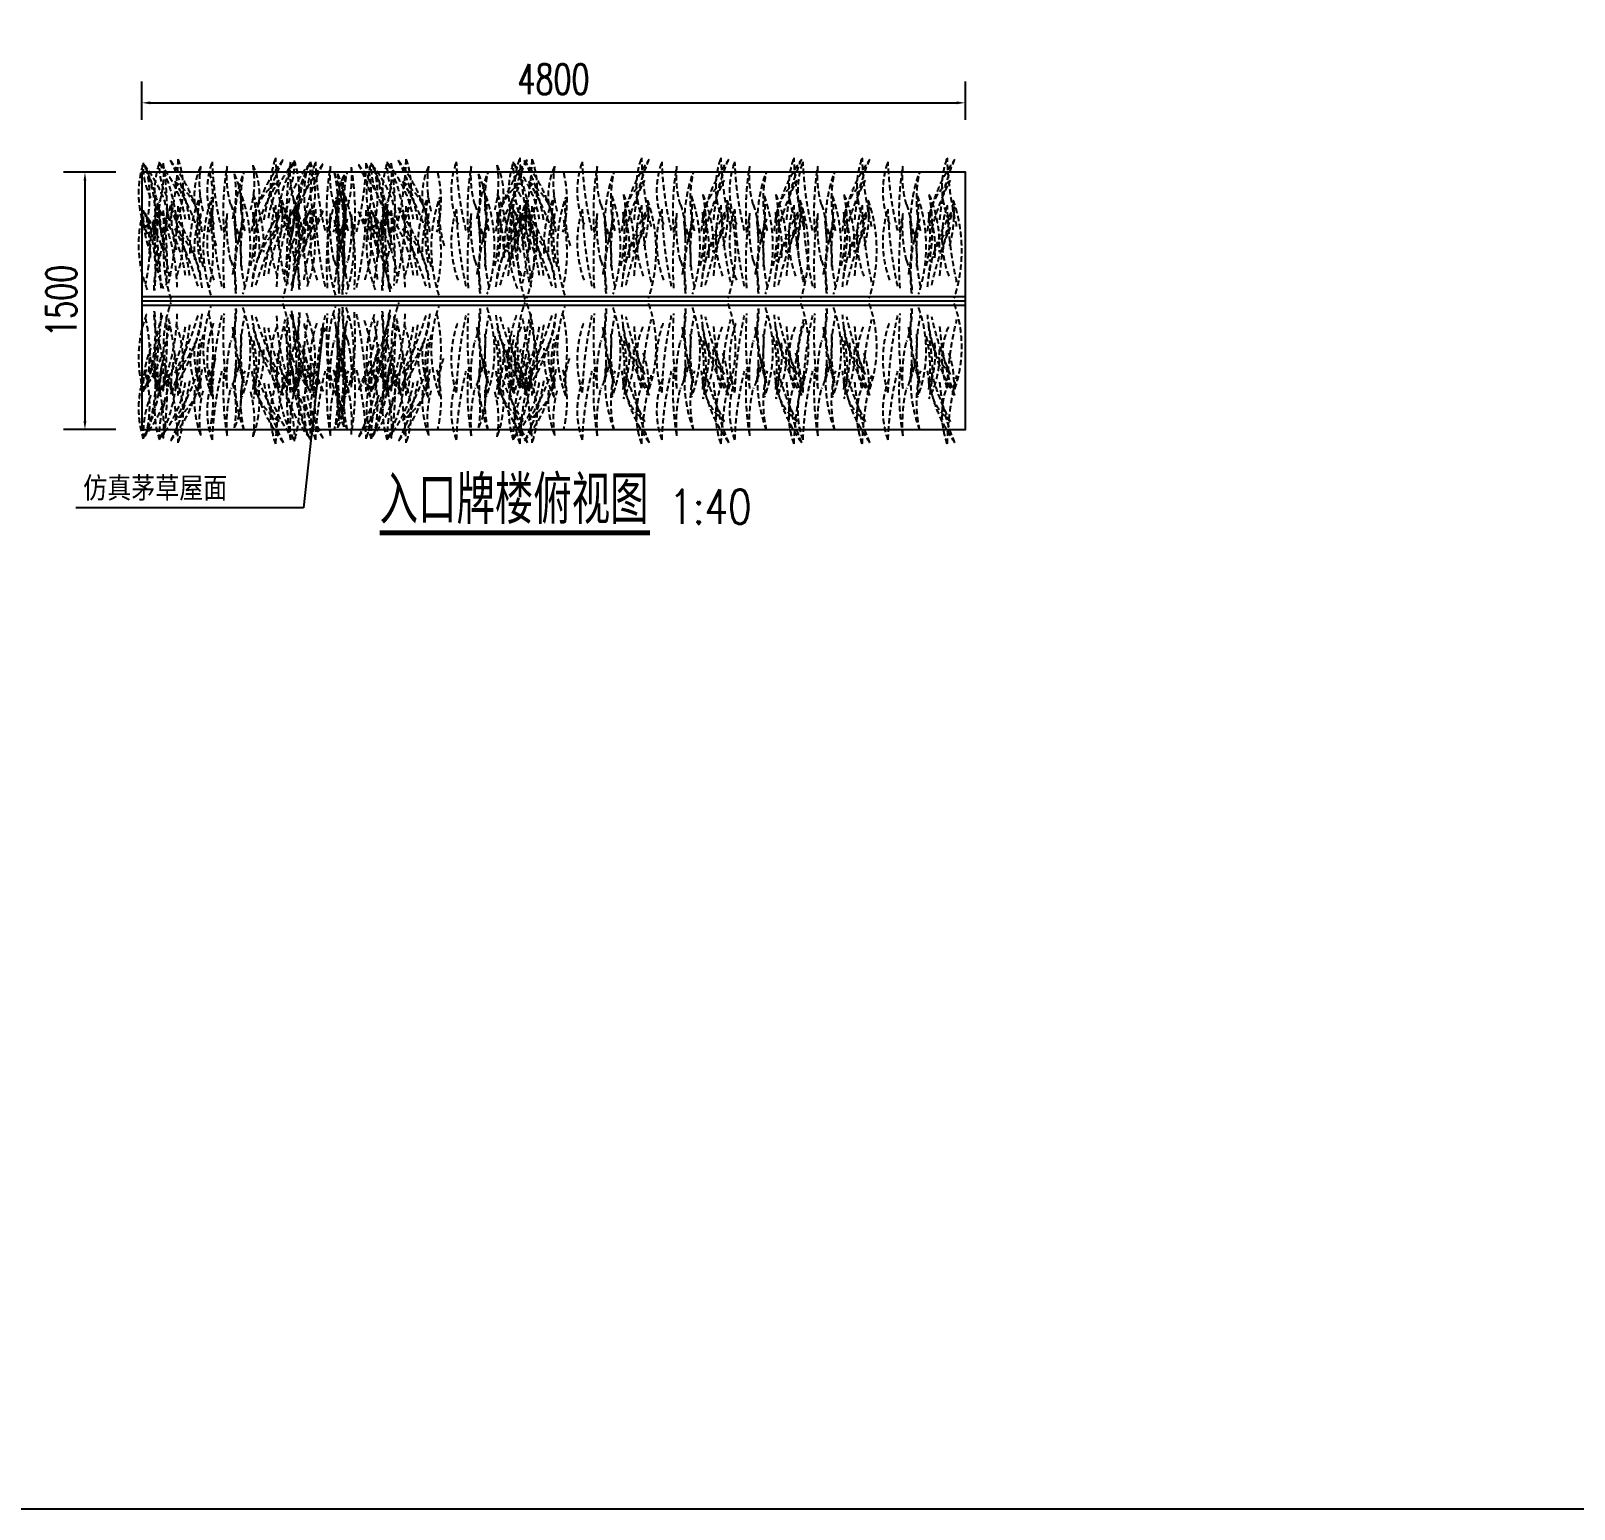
# Model space of a CAD drawing. Header units: millimetres. Extents: x -1471591 to 944464, y -468930 to 547002.
# Drawn here: x -787146 to -778152, y 126365 to 134981 of the extents above; entities that cross this region are included whole.
import ezdxf

# ---------------------------------------------------------------- set-up
doc = ezdxf.new("R2010")
doc.units = ezdxf.units.MM
doc.header["$LTSCALE"] = 10
doc.header["$PDMODE"] = 35
doc.linetypes.add('HIDDEN2', pattern=[4.7625, 3.175, -1.5875])
for name, color, linetype in [('0 COUTOUR-8', 15, 'HIDDEN2'), ('DIM_LEAD', 3, 'Continuous'), ('DIM_SYMB', 3, 'Continuous'), ('DOTE', 1, 'Continuous'), ('PUB_TEXT', 7, 'Continuous'), ('W-WOOD_FLOOR木地板', 30, 'Continuous')]:
    doc.layers.add(name, color=color, linetype=linetype)
doc.styles.add('_TCH_DIM', font='SIMPLEX.shx', dxfattribs={"bigfont": 'hztxt.shx'})
doc.styles.get("Standard").update_dxf_attribs({"font": 'simplex.shx', "width": 0.8, "bigfont": 'hztxt.shx'})
doc.styles.add('STANDARD_T3', font='simplex.shx', dxfattribs={"width": 0.7, "bigfont": 'hztxt.shx'})
doc.dimstyles.new('W&&50', dxfattribs={"dimtxt": 175, "dimasz": 50, "dimexe": 125, "dimexo": 150, "dimgap": 50, "dimtad": 1, "dimdec": 0, "dimzin": 0, "dimdsep": 46, "dimtxsty": 'STANDARD_T3', "dimcen": 0.09, "dimclrd": 1, "dimclre": 1, "dimclrt": 7, "dimazin": 2, "dimtfac": 1, "dimtdec": 0, "dimtix": 1, "dimtmove": 2, "dimatfit": 3, "dimfxl": 0, "dimtolj": 1, "dimtzin": 0, "dimarcsym": 0})

# ---------------------------------------------------------------- blocks, each defined once
blk = doc.blocks.new('*D1948')
at = {"layer": 'Defpoints', "color": 0, "transparency": 16777216}
for p in [(-781700, 134561.1), (-786500, 133431.9), (-781700, 133431.9)]:
    blk.add_point(p, dxfattribs=at)
at = {"layer": 'W-WOOD_FLOOR木地板', "color": 1, "lineweight": -2, "transparency": 16777216}
for p, q in [((-786500, 134461.1), (-786500, 134686.1)), ((-781700, 134461.1), (-781700, 134686.1)), ((-786450, 134561.1), (-781750, 134561.1))]:
    blk.add_line(p, q, dxfattribs=at)
at = {"layer": 'W-WOOD_FLOOR木地板', "color": 1, "transparency": 16777216}
for points in [[(-786450, 134569.4), (-786450, 134552.7), (-786500, 134561.1)], [(-781750, 134569.4), (-781750, 134552.7), (-781700, 134561.1)]]:
    blk.add_solid(points, dxfattribs=at)
at = {"layer": 'W-WOOD_FLOOR木地板', "color": 7, "transparency": 16777216, "insert": (-784100, 134698.6), "char_height": 175, "attachment_point": 5, "style": 'STANDARD_T3'}
blk.add_mtext('\\A1;4800', dxfattribs=at)
blk = doc.blocks.new('*D1949')
at = {"layer": 'Defpoints', "color": 0, "transparency": 16777216}
for p in [(-786500, 134156.9), (-786830.9, 132656.9), (-786500, 132656.9)]:
    blk.add_point(p, dxfattribs=at)
at = {"layer": 'W-WOOD_FLOOR木地板', "color": 1, "lineweight": -2, "transparency": 16777216}
for p, q in [((-786650, 134156.9), (-786955.9, 134156.9)), ((-786830.9, 134106.9), (-786830.9, 132706.9)), ((-786650, 132656.9), (-786955.9, 132656.9))]:
    blk.add_line(p, q, dxfattribs=at)
at = {"layer": 'W-WOOD_FLOOR木地板', "color": 1, "transparency": 16777216}
for points in [[(-786839.2, 134106.9), (-786822.6, 134106.9), (-786830.9, 134156.9)], [(-786839.2, 132706.9), (-786822.6, 132706.9), (-786830.9, 132656.9)]]:
    blk.add_solid(points, dxfattribs=at)
at = {"layer": 'W-WOOD_FLOOR木地板', "color": 7, "transparency": 16777216, "insert": (-786968.4, 133406.9), "char_height": 175, "attachment_point": 5, "rotation": 90, "style": 'STANDARD_T3'}
blk.add_mtext('\\A1;1500', dxfattribs=at)

msp = doc.modelspace()

# ---------------------------------------------------------------- linework, layer by layer
at = {"color": 2}
msp.add_lwpolyline([(-808791.4, 143079), (-751923.5, 143079), (-751923.5, 126365.4), (-808791.4, 126365.4)], close=True, dxfattribs=at)
at = {"layer": '0 COUTOUR-8', "extrusion": (0, 0, -1)}
for points in [[(786466.2, 133796.3, 0.185256), (786488.7, 134211.2, -0.137563), (786445.1, 134007, 1.09447)], [(786389, 133800.8, -0.112927), (786488, 134201.9, 0.131829), (786340.5, 133876.4, 0.469908)], [(786474.2, 134177.7, 0.117647), (786426.6, 133792.6, 0.092113), (786396.2, 133984.7, -0.093644), (786376.2, 134209.5, 0.060944), (786358.7, 133822.2)], [(786372.7, 133802.6, 0.185256), (786395.2, 134217.5, -0.137563), (786351.6, 134013.3, 1.09447)], [(786295.5, 133807.1, -0.112927), (786394.5, 134208.2, 0.131829), (786246.9, 133882.7, 0.469908)], [(786344.9, 133833.8, -0.051955), (786289.4, 134233.6, 0.190197), (786299.9, 133868.9)], [(786221.3, 133872.1, -0.0825), (786333.8, 134226.3, 0.128545), (786149.4, 133806.9)], [(786189.1, 133970.5, 0.139008), (786154.5, 134192, -0.107069), (786140.9, 133930.3, -0.089928)], [(786032.3, 133817, 0.051955), (786087.8, 134216.7, -0.190197), (786077.4, 133852.1)], [(785903, 134160.9, -0.117647), (785950.7, 133775.7, -0.092113), (785981, 133967.8, 0.093644), (786001, 134192.7, -0.060944), (786018.5, 133805.3)], [(785818.4, 133977.2, -0.139008), (785853, 134198.7, 0.107069), (785866.7, 133937.1, 0.089928)], [(785786.3, 133878.8, 0.0825), (785673.7, 134233.1, -0.128545), (785858.2, 133813.7)], [(785662.6, 133840.6, 0.051955), (785718.2, 134240.4, -0.190197), (785707.7, 133875.7)], [(785712, 133813.8, 0.112927), (785613, 134214.9, -0.131829), (785760.6, 133889.4, -0.469908)], [(785618.5, 133807.6, 0.112927), (785519.5, 134208.7, -0.131829), (785667.1, 133883.1, -0.469908)], [(785533.4, 134184.5, -0.117647), (785581, 133799.3, -0.092113), (785611.3, 133991.4, 0.093644), (785631.3, 134216.3, -0.060944), (785648.8, 133828.9)], [(785634.9, 133809.3, -0.185256), (785612.4, 134224.3, 0.137563), (785655.9, 134020, -1.09447)], [(785553.7, 133855.2, 0.0825), (785441.2, 134209.5, -0.128545), (785625.6, 133790.1)], [(785541.4, 133803.1, -0.185256), (785518.9, 134218, 0.137563), (785562.4, 134013.8, -1.09447)], [(785430.1, 133817, 0.051955), (785485.7, 134216.7, -0.190197), (785475.2, 133852.1)], [(785300.8, 134160.9, -0.117647), (785348.5, 133775.7, -0.092113), (785378.8, 133967.8, 0.093644), (785398.8, 134192.7, -0.060944), (785416.3, 133805.3)], [(785249, 133810.2, -0.051955), (785193.4, 134210, 0.190197), (785203.9, 133845.3)], [(785125.3, 133848.4, -0.0825), (785237.8, 134202.7, 0.128545), (785053.4, 133783.3)], [(785137.7, 133796.3, 0.185256), (785160.2, 134211.2, -0.137563), (785116.6, 134007, 1.09447)], [(785060.5, 133800.8, -0.112927), (785159.5, 134201.9, 0.131829), (785011.9, 133876.4, 0.469908)], [(785145.7, 134177.7, 0.117647), (785098, 133792.6, 0.092113), (785067.7, 133984.7, -0.093644), (785047.7, 134209.5, 0.060944), (785030.2, 133822.2)], [(785044.1, 133802.6, 0.185256), (785066.7, 134217.5, -0.137563), (785023.1, 134013.3, 1.09447)], [(784967, 133807.1, -0.112927), (785066, 134208.2, 0.131829), (784918.4, 133882.7, 0.469908)], [(785016.4, 133833.8, -0.051955), (784960.8, 134233.6, 0.190197), (784971.3, 133868.9)], [(784892.8, 133872.1, -0.0825), (785005.3, 134226.3, 0.128545), (784820.9, 133806.9)], [(784860.6, 133970.5, 0.139008), (784826, 134192, -0.107069), (784812.4, 133930.3, -0.089928)], [(784609.4, 133817, 0.051955), (784664.9, 134216.7, -0.190197), (784654.5, 133852.1)], [(784480.1, 134160.9, -0.117647), (784527.8, 133775.7, -0.092113), (784558.1, 133967.8, 0.093644), (784578.1, 134192.7, -0.060944), (784595.6, 133805.3)], [(784395.5, 133977.2, -0.139008), (784430.1, 134198.7, 0.107069), (784443.8, 133937.1, 0.089928)], [(784363.4, 133878.8, 0.0825), (784250.8, 134233.1, -0.128545), (784435.3, 133813.7)], [(784309.9, 133802.6, 0.185256), (784332.4, 134217.5, -0.137563), (784288.8, 134013.3, 1.09447)], [(784239.7, 133840.6, 0.051955), (784295.3, 134240.4, -0.190197), (784284.8, 133875.7)], [(784232.7, 133807.1, -0.112927), (784331.7, 134208.2, 0.131829), (784184.1, 133882.7, 0.469908)], [(784282.1, 133833.8, -0.051955), (784226.6, 134233.6, 0.190197), (784237.1, 133868.9)], [(784158.5, 133872.1, -0.0825), (784271, 134226.3, 0.128545), (784086.6, 133806.9)], [(784126.3, 133970.5, 0.139008), (784091.7, 134192, -0.107069), (784078.1, 133930.3, -0.089928)], [(783875.1, 133817, 0.051955), (783930.7, 134216.7, -0.190197), (783920.2, 133852.1)], [(783745.8, 134160.9, -0.117647), (783793.5, 133775.7, -0.092113), (783823.8, 133967.8, 0.093644), (783843.8, 134192.7, -0.060944), (783861.3, 133805.3)], [(783629.1, 133878.8, 0.084035), (783541.5, 134233.1, -0.131261), (783701, 133813.7)], [(783530.4, 133840.6, 0.051955), (783586, 134240.4, -0.190197), (783575.5, 133875.7)], [(783412.1, 133817, 0.051955), (783467.7, 134216.7, -0.190197), (783457.2, 133852.1)], [(783282.8, 134160.9, -0.117647), (783330.5, 133775.7, -0.092113), (783360.8, 133967.8, 0.093644), (783380.8, 134192.7, -0.060944), (783398.3, 133805.3)], [(783166.1, 133878.8, 0.084035), (783078.5, 134233.1, -0.131261), (783238, 133813.7)], [(783067.4, 133840.6, 0.051955), (783123, 134240.4, -0.190197), (783112.5, 133875.7)], [(782987.1, 133817, 0.051955), (783042.7, 134216.7, -0.190197), (783032.2, 133852.1)], [(782857.8, 134160.9, -0.117647), (782905.5, 133775.7, -0.092113), (782935.8, 133967.8, 0.093644), (782955.8, 134192.7, -0.060944), (782973.3, 133805.3)], [(782741.1, 133878.8, 0.084035), (782653.5, 134233.1, -0.131261), (782813, 133813.7)], [(782642.4, 133840.6, 0.051955), (782698, 134240.4, -0.190197), (782687.5, 133875.7)], [(782589.6, 133817, 0.051955), (782645.2, 134216.7, -0.190197), (782634.7, 133852.1)], [(782460.3, 134160.9, -0.117647), (782508, 133775.7, -0.092113), (782538.3, 133967.8, 0.093644), (782558.3, 134192.7, -0.060944), (782575.8, 133805.3)], [(782343.6, 133878.8, 0.084035), (782256, 134233.1, -0.131261), (782415.5, 133813.7)], [(782244.9, 133840.6, 0.051955), (782300.5, 134240.4, -0.190197), (782290, 133875.7)], [(782094.1, 133817, 0.051955), (782149.7, 134216.7, -0.190197), (782139.2, 133852.1)], [(781964.8, 134160.9, -0.117647), (782012.5, 133775.7, -0.092113), (782042.8, 133967.8, 0.093644), (782062.8, 134192.7, -0.060944), (782080.3, 133805.3)], [(781848.1, 133878.8, 0.084035), (781760.5, 134233.1, -0.131261), (781920, 133813.7)], [(781749.4, 133840.6, 0.051955), (781805, 134240.4, -0.190197), (781794.5, 133875.7)], [(786479.3, 133831.6, -0.12321), (786474.2, 134177.7)], [(786173.3, 133817.4, -0.052976), (786307.9, 134104.1, 0.192502), (786155.3, 133859.4)], [(786109.6, 133808, -0.12321), (786104.5, 134154.1)], [(785923.6, 133926.5, -0.138944), (785961.6, 134147.6, 0.107081), (785971.3, 133885.8, 0.089928)], [(785897.9, 133814.7, 0.12321), (785903, 134160.9)], [(785834.2, 133824.1, 0.052976), (785699.7, 134110.8, -0.192502), (785852.3, 133866.1)], [(785528.2, 133838.3, 0.12321), (785533.4, 134184.5)], [(785383.3, 133808, -0.12321), (785378.2, 134154.1)], [(785378.2, 134154.1, 0.117647), (785330.6, 133769, 0.092113), (785300.2, 133961.1, -0.093644), (785280.2, 134185.9, 0.060944), (785262.7, 133798.6)], [(785321.4, 133926.5, -0.138944), (785359.4, 134147.6, 0.107081), (785369.1, 133885.8, 0.089928)], [(785357.6, 133919.8, 0.138944), (785319.6, 134140.8, -0.107081), (785309.9, 133879, -0.089928)], [(785295.7, 133814.7, 0.12321), (785300.8, 134160.9)], [(785150.8, 133831.6, -0.12321), (785145.7, 134177.7)], [(784844.8, 133817.4, -0.052976), (784979.4, 134104.1, 0.192502), (784826.8, 133859.4)], [(784781.1, 133808, -0.12321), (784776, 134154.1)], [(784500.7, 133926.5, -0.138944), (784538.7, 134147.6, 0.107081), (784548.4, 133885.8, 0.089928)], [(784475, 133814.7, 0.12321), (784480.1, 134160.9)], [(784411.3, 133824.1, 0.052976), (784276.8, 134110.8, -0.192502), (784429.4, 133866.1)], [(784110.5, 133817.4, -0.052976), (784245.1, 134104.1, 0.192502), (784092.5, 133859.4)], [(784046.8, 133808, -0.12321), (784041.7, 134154.1)], [(783740.7, 133814.7, 0.12321), (783745.8, 134160.9)], [(783677, 133824.1, 0.054666), (783567.5, 134110.8, -0.201162), (783695.1, 133866.1)], [(783277.7, 133814.7, 0.12321), (783282.8, 134160.9)], [(783214, 133824.1, 0.054666), (783104.5, 134110.8, -0.201162), (783232.1, 133866.1)], [(782852.7, 133814.7, 0.12321), (782857.8, 134160.9)], [(782789, 133824.1, 0.054666), (782679.5, 134110.8, -0.201162), (782807.1, 133866.1)], [(782455.2, 133814.7, 0.12321), (782460.3, 134160.9)], [(782391.5, 133824.1, 0.054666), (782282, 134110.8, -0.201162), (782409.6, 133866.1)], [(781959.7, 133814.7, 0.12321), (781964.8, 134160.9)], [(781896, 133824.1, 0.054666), (781786.5, 134110.8, -0.201162), (781914.1, 133866.1)], [(786216.5, 133683.2, 0.113864), (786157.4, 134020.2, -0.089928), (786158.6, 133630.3, -0.089928)], [(785911.9, 133446.2, -0.162504), (785917.6, 134018.4, 0.09794), (785943.2, 133735.2)], [(785791.1, 133690, -0.113864), (785850.2, 134027, 0.089928), (785849, 133637, 0.089928)], [(785309.7, 133446.2, -0.162504), (785315.4, 134018.4, 0.09794), (785341, 133735.2)], [(784888, 133683.2, 0.113864), (784828.9, 134020.2, -0.089928), (784830, 133630.3, -0.089928)], [(784489, 133446.2, -0.162504), (784494.7, 134018.4, 0.09794), (784520.3, 133735.2)], [(784368.2, 133690, -0.113864), (784427.3, 134027, 0.089928), (784426.1, 133637, 0.089928)], [(784153.7, 133683.2, 0.113864), (784094.6, 134020.2, -0.089928), (784095.8, 133630.3, -0.089928)], [(783754.7, 133446.2, -0.162504), (783760.4, 134018.4, 0.09794), (783786, 133735.2)], [(783633.9, 133690, -0.113864), (783693, 134027, 0.089928), (783691.8, 133637, 0.089928)], [(783291.7, 133446.2, -0.162504), (783297.4, 134018.4, 0.09794), (783323, 133735.2)], [(783170.9, 133690, -0.113864), (783230, 134027, 0.089928), (783228.8, 133637, 0.089928)], [(782866.7, 133446.2, -0.162504), (782872.4, 134018.4, 0.09794), (782898, 133735.2)], [(782745.9, 133690, -0.113864), (782805, 134027, 0.089928), (782803.8, 133637, 0.089928)], [(782469.2, 133446.2, -0.162504), (782474.9, 134018.4, 0.09794), (782500.5, 133735.2)], [(782348.4, 133690, -0.113864), (782407.5, 134027, 0.089928), (782406.3, 133637, 0.089928)], [(781973.7, 133446.2, -0.162504), (781979.4, 134018.4, 0.09794), (782005, 133735.2)], [(781852.9, 133690, -0.113864), (781912, 134027, 0.089928), (781910.8, 133637, 0.089928)], [(786466.2, 133471.1, 0.165382), (786488.7, 133936, -0.111372), (786445.1, 133681.8, 1.09447)], [(786389, 133475.6, -0.10102), (786488, 133926.7, 0.116777), (786340.5, 133551.2, 0.469908)], [(786474.2, 133902.5, 0.104299), (786426.6, 133467.3, 0.092113), (786396.2, 133659.5, -0.076707), (786376.2, 133934.3, 0.053988), (786358.7, 133496.9)], [(786449, 133659.6, 0.113864), (786389.9, 133996.6, -0.089928), (786391.1, 133606.7, -0.089928)], [(786372.7, 133477.4, 0.165382), (786395.2, 133942.3, -0.111372), (786351.6, 133688, 1.09447)], [(786295.5, 133481.9, -0.10102), (786394.5, 133933, 0.116777), (786246.9, 133557.4, 0.469908)], [(786328.2, 133415.8, 0.162504), (786322.5, 133988, -0.09794), (786296.8, 133704.9)], [(786344.9, 133508.6, -0.046272), (786289.4, 133958.4, 0.167279), (786299.9, 133543.7)], [(786221.3, 133546.8, -0.073078), (786333.8, 133951.1, 0.116777), (786149.4, 133481.7)], [(786095.7, 133439.4, 0.162504), (786090, 134011.7, -0.09794), (786064.3, 133728.5)], [(786032.3, 133491.7, 0.046272), (786087.8, 133941.5, -0.167279), (786077.4, 133526.8)], [(785818.4, 133652, -0.113864), (785853, 133923.5, 0.089928), (785866.7, 133611.8, 0.089928)], [(785786.3, 133553.6, 0.073078), (785673.7, 133957.9, -0.116777), (785858.2, 133488.5)], [(785662.6, 133515.4, 0.046272), (785718.2, 133965.1, -0.167279), (785707.7, 133550.5)], [(785712, 133488.6, 0.10102), (785613, 133939.7, -0.116777), (785760.6, 133564.2, -0.469908)], [(785679.3, 133422.6, -0.162504), (785685, 133994.8, 0.09794), (785710.7, 133711.6)], [(785618.5, 133482.3, 0.10102), (785519.5, 133933.4, -0.116777), (785667.1, 133557.9, -0.469908)], [(785533.4, 133909.2, -0.104299), (785581, 133474.1, -0.092113), (785611.3, 133666.2, 0.076707), (785631.3, 133941, -0.053988), (785648.8, 133503.7)], [(785634.9, 133484.1, -0.165382), (785612.4, 133949, 0.111372), (785655.9, 133694.8, -1.09447)], [(785553.7, 133530, 0.073078), (785441.2, 133934.2, -0.116777), (785625.6, 133464.8)], [(785558.5, 133666.4, -0.113864), (785617.6, 134003.4, 0.089928), (785616.4, 133613.4, 0.089928)], [(785541.4, 133477.8, -0.165382), (785518.9, 133942.8, 0.111372), (785562.4, 133688.5, -1.09447)], [(785430.1, 133491.7, 0.046272), (785485.7, 133941.5, -0.167279), (785475.2, 133526.8)], [(785369.4, 133439.4, 0.162504), (785363.7, 134011.7, -0.09794), (785338, 133728.5)], [(785249, 133485, -0.046272), (785193.4, 133934.8, 0.167279), (785203.9, 133520.1)], [(785125.3, 133523.2, -0.073078), (785237.8, 133927.5, 0.116777), (785053.4, 133458.1)], [(785137.7, 133471.1, 0.165382), (785160.2, 133936, -0.111372), (785116.6, 133681.8, 1.09447)], [(785060.5, 133475.6, -0.10102), (785159.5, 133926.7, 0.116777), (785011.9, 133551.2, 0.469908)], [(785145.7, 133902.5, 0.104299), (785098, 133467.3, 0.092113), (785067.7, 133659.5, -0.076707), (785047.7, 133934.3, 0.053988), (785030.2, 133496.9)], [(785120.5, 133659.6, 0.113864), (785061.4, 133996.6, -0.089928), (785062.6, 133606.7, -0.089928)], [(785044.1, 133477.4, 0.165382), (785066.7, 133942.3, -0.111372), (785023.1, 133688, 1.09447)], [(784967, 133481.9, -0.10102), (785066, 133933, 0.116777), (784918.4, 133557.4, 0.469908)], [(785016.4, 133508.6, -0.046272), (784960.8, 133958.4, 0.167279), (784971.3, 133543.7)], [(784892.8, 133546.8, -0.073078), (785005.3, 133951.1, 0.116777), (784820.9, 133481.7)], [(784767.2, 133439.4, 0.162504), (784761.5, 134011.7, -0.09794), (784735.8, 133728.5)], [(784609.4, 133491.7, 0.046272), (784664.9, 133941.5, -0.167279), (784654.5, 133526.8)], [(784395.5, 133652, -0.113864), (784430.1, 133923.5, 0.089928), (784443.8, 133611.8, 0.089928)], [(784363.4, 133553.6, 0.073078), (784250.8, 133957.9, -0.116777), (784435.3, 133488.5)], [(784386.2, 133659.6, 0.113864), (784327.1, 133996.6, -0.089928), (784328.3, 133606.7, -0.089928)], [(784309.9, 133477.4, 0.165382), (784332.4, 133942.3, -0.111372), (784288.8, 133688, 1.09447)], [(784239.7, 133515.4, 0.046272), (784295.3, 133965.1, -0.167279), (784284.8, 133550.5)], [(784232.7, 133481.9, -0.10102), (784331.7, 133933, 0.116777), (784184.1, 133557.4, 0.469908)], [(784265.4, 133415.8, 0.162504), (784259.7, 133988, -0.09794), (784234, 133704.9)], [(784256.4, 133422.6, -0.162504), (784262.1, 133994.8, 0.09794), (784287.8, 133711.6)], [(784282.1, 133508.6, -0.046272), (784226.6, 133958.4, 0.167279), (784237.1, 133543.7)], [(784158.5, 133546.8, -0.073078), (784271, 133951.1, 0.116777), (784086.6, 133481.7)], [(784032.9, 133439.4, 0.162504), (784027.2, 134011.7, -0.09794), (784001.5, 133728.5)], [(783875.1, 133491.7, 0.046272), (783930.7, 133941.5, -0.167279), (783920.2, 133526.8)], [(783661.2, 133652, -0.113864), (783695.8, 133923.5, 0.089928), (783709.5, 133611.8, 0.089928)], [(783629.1, 133553.6, 0.074139), (783541.5, 133957.9, -0.118802), (783701, 133488.5)], [(783530.4, 133515.4, 0.046272), (783586, 133965.1, -0.167279), (783575.5, 133550.5)], [(783547.2, 133422.6, -0.162504), (783552.9, 133994.8, 0.09794), (783578.5, 133711.6)], [(783412.1, 133491.7, 0.046272), (783467.7, 133941.5, -0.167279), (783457.2, 133526.8)], [(783198.2, 133652, -0.113864), (783232.8, 133923.5, 0.089928), (783246.5, 133611.8, 0.089928)], [(783166.1, 133553.6, 0.074139), (783078.5, 133957.9, -0.118802), (783238, 133488.5)], [(783067.4, 133515.4, 0.046272), (783123, 133965.1, -0.167279), (783112.5, 133550.5)], [(783084.2, 133422.6, -0.162504), (783089.9, 133994.8, 0.09794), (783115.5, 133711.6)], [(782987.1, 133491.7, 0.046272), (783042.7, 133941.5, -0.167279), (783032.2, 133526.8)], [(782773.2, 133652, -0.113864), (782807.8, 133923.5, 0.089928), (782821.5, 133611.8, 0.089928)], [(782741.1, 133553.6, 0.074139), (782653.5, 133957.9, -0.118802), (782813, 133488.5)], [(782642.4, 133515.4, 0.046272), (782698, 133965.1, -0.167279), (782687.5, 133550.5)], [(782659.2, 133422.6, -0.162504), (782664.9, 133994.8, 0.09794), (782690.5, 133711.6)], [(782589.6, 133491.7, 0.046272), (782645.2, 133941.5, -0.167279), (782634.7, 133526.8)], [(782375.7, 133652, -0.113864), (782410.3, 133923.5, 0.089928), (782424, 133611.8, 0.089928)], [(782343.6, 133553.6, 0.074139), (782256, 133957.9, -0.118802), (782415.5, 133488.5)], [(782244.9, 133515.4, 0.046272), (782300.5, 133965.1, -0.167279), (782290, 133550.5)], [(782261.7, 133422.6, -0.162504), (782267.4, 133994.8, 0.09794), (782293, 133711.6)], [(782094.1, 133491.7, 0.046272), (782149.7, 133941.5, -0.167279), (782139.2, 133526.8)], [(781880.2, 133652, -0.113864), (781914.8, 133923.5, 0.089928), (781928.5, 133611.8, 0.089928)], [(781848.1, 133553.6, 0.074139), (781760.5, 133957.9, -0.118802), (781920, 133488.5)], [(781749.4, 133515.4, 0.046272), (781805, 133965.1, -0.167279), (781794.5, 133550.5)], [(781766.2, 133422.6, -0.162504), (781771.9, 133994.8, 0.09794), (781797.5, 133711.6)], [(786479.3, 133506.4, -0.107661), (786474.2, 133902.5)], [(786189.1, 133645.2, 0.113864), (786154.5, 133916.8, -0.089928), (786140.9, 133605.1, -0.089928)], [(786109.6, 133482.7, -0.107661), (786104.5, 133878.9)], [(785903, 133885.6, -0.104299), (785950.7, 133450.5, -0.092113), (785981, 133642.6, 0.076707), (786001, 133917.4, -0.053988), (786018.5, 133480.1)], [(785923.6, 133601.3, -0.113864), (785961.6, 133872.3, 0.089928), (785971.3, 133560.5, 0.089928)], [(785897.9, 133489.5, 0.107661), (785903, 133885.6)], [(785834.2, 133498.9, 0.046272), (785699.7, 133835.6, -0.167279), (785852.3, 133540.9)], [(785528.2, 133513.1, 0.107661), (785533.4, 133909.2)], [(785300.8, 133885.6, -0.104299), (785348.5, 133450.5, -0.092113), (785378.8, 133642.6, 0.076707), (785398.8, 133917.4, -0.053988), (785416.3, 133480.1)], [(785383.3, 133482.7, -0.107661), (785378.2, 133878.9)], [(785378.2, 133878.9, 0.104299), (785330.6, 133443.7, 0.092113), (785300.2, 133635.8, -0.076707), (785280.2, 133910.7, 0.053988), (785262.7, 133473.3)], [(785321.4, 133601.3, -0.113864), (785359.4, 133872.3, 0.089928), (785369.1, 133560.5, 0.089928)], [(785357.6, 133594.5, 0.113864), (785319.6, 133865.6, -0.089928), (785309.9, 133553.8, -0.089928)], [(785295.7, 133489.5, 0.107661), (785300.8, 133885.6)], [(785150.8, 133506.4, -0.107661), (785145.7, 133902.5)], [(784860.6, 133645.2, 0.113864), (784826, 133916.8, -0.089928), (784812.4, 133605.1, -0.089928)], [(784781.1, 133482.7, -0.107661), (784776, 133878.9)], [(784480.1, 133885.6, -0.104299), (784527.8, 133450.5, -0.092113), (784558.1, 133642.6, 0.076707), (784578.1, 133917.4, -0.053988), (784595.6, 133480.1)], [(784500.7, 133601.3, -0.113864), (784538.7, 133872.3, 0.089928), (784548.4, 133560.5, 0.089928)], [(784475, 133489.5, 0.107661), (784480.1, 133885.6)], [(784411.3, 133498.9, 0.046272), (784276.8, 133835.6, -0.167279), (784429.4, 133540.9)], [(784126.3, 133645.2, 0.113864), (784091.7, 133916.8, -0.089928), (784078.1, 133605.1, -0.089928)], [(784046.8, 133482.7, -0.107661), (784041.7, 133878.9)], [(783745.8, 133885.6, -0.104299), (783793.5, 133450.5, -0.092113), (783823.8, 133642.6, 0.076707), (783843.8, 133917.4, -0.053988), (783861.3, 133480.1)], [(783766.4, 133601.3, -0.113864), (783804.5, 133872.3, 0.089928), (783814.1, 133560.5, 0.089928)], [(783740.7, 133489.5, 0.107661), (783745.8, 133885.6)], [(783677, 133498.9, 0.047385), (783567.5, 133835.6, -0.172868), (783695.1, 133540.9)], [(783282.8, 133885.6, -0.104299), (783330.5, 133450.5, -0.092113), (783360.8, 133642.6, 0.076707), (783380.8, 133917.4, -0.053988), (783398.3, 133480.1)], [(783303.4, 133601.3, -0.113864), (783341.5, 133872.3, 0.089928), (783351.1, 133560.5, 0.089928)], [(783277.7, 133489.5, 0.107661), (783282.8, 133885.6)], [(783214, 133498.9, 0.047385), (783104.5, 133835.6, -0.172868), (783232.1, 133540.9)], [(782857.8, 133885.6, -0.104299), (782905.5, 133450.5, -0.092113), (782935.8, 133642.6, 0.076707), (782955.8, 133917.4, -0.053988), (782973.3, 133480.1)], [(782878.4, 133601.3, -0.113864), (782916.5, 133872.3, 0.089928), (782926.1, 133560.5, 0.089928)], [(782852.7, 133489.5, 0.107661), (782857.8, 133885.6)], [(782789, 133498.9, 0.047385), (782679.5, 133835.6, -0.172868), (782807.1, 133540.9)], [(782460.3, 133885.6, -0.104299), (782508, 133450.5, -0.092113), (782538.3, 133642.6, 0.076707), (782558.3, 133917.4, -0.053988), (782575.8, 133480.1)], [(782480.9, 133601.3, -0.113864), (782519, 133872.3, 0.089928), (782528.6, 133560.5, 0.089928)], [(782455.2, 133489.5, 0.107661), (782460.3, 133885.6)], [(782391.5, 133498.9, 0.047385), (782282, 133835.6, -0.172868), (782409.6, 133540.9)], [(781964.8, 133885.6, -0.104299), (782012.5, 133450.5, -0.092113), (782042.8, 133642.6, 0.076707), (782062.8, 133917.4, -0.053988), (782080.3, 133480.1)], [(781985.4, 133601.3, -0.113864), (782023.5, 133872.3, 0.089928), (782033.1, 133560.5, 0.089928)], [(781959.7, 133489.5, 0.107661), (781964.8, 133885.6)], [(781896, 133498.9, 0.047385), (781786.5, 133835.6, -0.172868), (781914.1, 133540.9)], [(786173.3, 133492.2, -0.046272), (786307.9, 133828.8, 0.167279), (786155.3, 133534.2)], [(784844.8, 133492.2, -0.046272), (784979.4, 133828.8, 0.167279), (784826.8, 133534.2)], [(784110.5, 133492.2, -0.046272), (784245.1, 133828.8, 0.167279), (784092.5, 133534.2)], [(786328.2, 133397.9, -0.178062), (786322.5, 132875.7, 0.118712), (786296.8, 133108.9)], [(785679.3, 133391.2, 0.178062), (785685, 132869, -0.118712), (785710.7, 133102.1)], [(784999.7, 133397.9, -0.178062), (784994, 132875.7, 0.118712), (784968.3, 133108.9)], [(784265.4, 133397.9, -0.178062), (784259.7, 132875.7, 0.118712), (784234, 133108.9)], [(784256.4, 133391.2, 0.178062), (784262.1, 132869, -0.118712), (784287.8, 133102.1)], [(783547.2, 133391.2, 0.178062), (783552.9, 132869, -0.118712), (783578.5, 133102.1)], [(783084.2, 133391.2, 0.178062), (783089.9, 132869, -0.118712), (783115.5, 133102.1)], [(782659.2, 133391.2, 0.178062), (782664.9, 132869, -0.118712), (782690.5, 133102.1)], [(782261.7, 133391.2, 0.178062), (782267.4, 132869, -0.118712), (782293, 133102.1)], [(781766.2, 133391.2, 0.178062), (781771.9, 132869, -0.118712), (781797.5, 133102.1)], [(786466.2, 133342.7, -0.165382), (786488.7, 132877.7, 0.111372), (786445.1, 133132, -1.09447)], [(786389, 133338.2, 0.10102), (786488, 132887, -0.116777), (786340.5, 133262.6, -0.469908)], [(786479.3, 133307.4, 0.107661), (786474.2, 132911.2)], [(786474.2, 132911.2, -0.104299), (786426.6, 133346.4, -0.092113), (786396.2, 133154.3, 0.076707), (786376.2, 132879.4, -0.053988), (786358.7, 133316.8)], [(786372.7, 133336.4, -0.165382), (786395.2, 132871.5, 0.111372), (786351.6, 133125.7, -1.09447)], [(786295.5, 133331.9, 0.10102), (786394.5, 132880.8, -0.116777), (786246.9, 133256.3, -0.469908)], [(786344.9, 133305.1, 0.046272), (786289.4, 132855.4, -0.167279), (786299.9, 133270)], [(786221.3, 133266.9, 0.073078), (786333.8, 132862.6, -0.116777), (786149.4, 133332)], [(786173.3, 133321.6, 0.046272), (786307.9, 132984.9, -0.167279), (786155.3, 133279.6)], [(786095.7, 133374.3, -0.178062), (786090, 132852.1, 0.118712), (786064.3, 133085.2)], [(786032.3, 133322, -0.046272), (786087.8, 132872.2, 0.167279), (786077.4, 133286.9)], [(786109.6, 133331, 0.107661), (786104.5, 132934.9)], [(785903, 132928.1, 0.104299), (785950.7, 133363.3, 0.092113), (785981, 133171.1, -0.076707), (786001, 132896.3, 0.053988), (786018.5, 133333.7)], [(785911.9, 133367.5, 0.178062), (785917.6, 132845.3, -0.118712), (785943.2, 133078.5)], [(785897.9, 133324.3, -0.107661), (785903, 132928.1)], [(785786.3, 133260.1, -0.073078), (785673.7, 132855.9, 0.116777), (785858.2, 133325.3)], [(785834.2, 133314.8, -0.046272), (785699.7, 132978.2, 0.167279), (785852.3, 133272.8)], [(785662.6, 133298.4, -0.051955), (785718.2, 132898.6, 0.190197), (785707.7, 133263.3)], [(785712, 133325.1, -0.10102), (785613, 132874, 0.116777), (785760.6, 133249.5, 0.469908)], [(785618.5, 133331.4, -0.10102), (785519.5, 132880.3, 0.116777), (785667.1, 133255.8, 0.469908)], [(785533.4, 132904.5, 0.104299), (785581, 133339.6, 0.092113), (785611.3, 133147.5, -0.076707), (785631.3, 132872.7, 0.053988), (785648.8, 133310)], [(785634.9, 133329.6, 0.165382), (785612.4, 132864.7, -0.111372), (785655.9, 133118.9, 1.09447)], [(785553.7, 133283.8, -0.073078), (785441.2, 132879.5, 0.116777), (785625.6, 133348.9)], [(785541.4, 133335.9, 0.165382), (785518.9, 132871, -0.111372), (785562.4, 133125.2, 1.09447)], [(785528.2, 133300.6, -0.107661), (785533.4, 132904.5)], [(785430.1, 133322, -0.046272), (785485.7, 132872.2, 0.167279), (785475.2, 133286.9)], [(785369.4, 133374.3, -0.178062), (785363.7, 132852.1, 0.118712), (785338, 133085.2)], [(785300.8, 132928.1, 0.104299), (785348.5, 133363.3, 0.092113), (785378.8, 133171.1, -0.076707), (785398.8, 132896.3, 0.053988), (785416.3, 133333.7)], [(785383.3, 133331, 0.107661), (785378.2, 132934.9)], [(785378.2, 132934.9, -0.104299), (785330.6, 133370, -0.092113), (785300.2, 133177.9, 0.076707), (785280.2, 132903.1, -0.053988), (785262.7, 133340.4)], [(785309.7, 133367.5, 0.178062), (785315.4, 132845.3, -0.118712), (785341, 133078.5)], [(785295.7, 133324.3, -0.107661), (785300.8, 132928.1)], [(785249, 133328.8, 0.046272), (785193.4, 132879, -0.167279), (785203.9, 133293.7)], [(785125.3, 133290.5, 0.073078), (785237.8, 132886.2, -0.116777), (785053.4, 133355.7)], [(785137.7, 133342.7, -0.165382), (785160.2, 132877.7, 0.111372), (785116.6, 133132, -1.09447)], [(785060.5, 133338.2, 0.10102), (785159.5, 132887, -0.116777), (785011.9, 133262.6, -0.469908)], [(785150.8, 133307.4, 0.107661), (785145.7, 132911.2)], [(785145.7, 132911.2, -0.104299), (785098, 133346.4, -0.092113), (785067.7, 133154.3, 0.076707), (785047.7, 132879.4, -0.053988), (785030.2, 133316.8)], [(785044.1, 133336.4, -0.165382), (785066.7, 132871.5, 0.111372), (785023.1, 133125.7, -1.09447)], [(784967, 133331.9, 0.10102), (785066, 132880.8, -0.116777), (784918.4, 133256.3, -0.469908)], [(785016.4, 133305.1, 0.046272), (784960.8, 132855.4, -0.167279), (784971.3, 133270)], [(784892.8, 133266.9, 0.073078), (785005.3, 132862.6, -0.116777), (784820.9, 133332)], [(784844.8, 133321.6, 0.046272), (784979.4, 132984.9, -0.167279), (784826.8, 133279.6)], [(784767.2, 133374.3, -0.178062), (784761.5, 132852.1, 0.118712), (784735.8, 133085.2)], [(784781.1, 133331, 0.107661), (784776, 132934.9)], [(784609.4, 133322, -0.046272), (784664.9, 132872.2, 0.167279), (784654.5, 133286.9)], [(784480.1, 132928.1, 0.104299), (784527.8, 133363.3, 0.092113), (784558.1, 133171.1, -0.076707), (784578.1, 132896.3, 0.053988), (784595.6, 133333.7)], [(784489, 133367.5, 0.178062), (784494.7, 132845.3, -0.118712), (784520.3, 133078.5)], [(784475, 133324.3, -0.107661), (784480.1, 132928.1)], [(784363.4, 133260.1, -0.073078), (784250.8, 132855.9, 0.116777), (784435.3, 133325.3)], [(784411.3, 133314.8, -0.046272), (784276.8, 132978.2, 0.167279), (784429.4, 133272.8)], [(784309.9, 133336.4, -0.165382), (784332.4, 132871.5, 0.111372), (784288.8, 133125.7, -1.09447)], [(784239.7, 133298.4, -0.051955), (784295.3, 132898.6, 0.190197), (784284.8, 133263.3)], [(784232.7, 133331.9, 0.10102), (784331.7, 132880.8, -0.116777), (784184.1, 133256.3, -0.469908)], [(784282.1, 133305.1, 0.046272), (784226.6, 132855.4, -0.167279), (784237.1, 133270)], [(784158.5, 133266.9, 0.073078), (784271, 132862.6, -0.116777), (784086.6, 133332)], [(784110.5, 133321.6, 0.046272), (784245.1, 132984.9, -0.167279), (784092.5, 133279.6)], [(784032.9, 133374.3, -0.178062), (784027.2, 132852.1, 0.118712), (784001.5, 133085.2)], [(784046.8, 133331, 0.107661), (784041.7, 132934.9)], [(783875.1, 133322, -0.046272), (783930.7, 132872.2, 0.167279), (783920.2, 133286.9)], [(783745.8, 132928.1, 0.104299), (783793.5, 133363.3, 0.092113), (783823.8, 133171.1, -0.076707), (783843.8, 132896.3, 0.053988), (783861.3, 133333.7)], [(783754.7, 133367.5, 0.178062), (783760.4, 132845.3, -0.118712), (783786, 133078.5)], [(783740.7, 133324.3, -0.107661), (783745.8, 132928.1)], [(783629.1, 133260.1, -0.074139), (783541.5, 132855.9, 0.118802), (783701, 133325.3)], [(783677, 133314.8, -0.047385), (783567.5, 132978.2, 0.172868), (783695.1, 133272.8)], [(783530.4, 133298.4, -0.051955), (783586, 132898.6, 0.190197), (783575.5, 133263.3)], [(783412.1, 133322, -0.046272), (783467.7, 132872.2, 0.167279), (783457.2, 133286.9)], [(783282.8, 132928.1, 0.104299), (783330.5, 133363.3, 0.092113), (783360.8, 133171.1, -0.076707), (783380.8, 132896.3, 0.053988), (783398.3, 133333.7)], [(783291.7, 133367.5, 0.178062), (783297.4, 132845.3, -0.118712), (783323, 133078.5)], [(783277.7, 133324.3, -0.107661), (783282.8, 132928.1)], [(783166.1, 133260.1, -0.074139), (783078.5, 132855.9, 0.118802), (783238, 133325.3)], [(783214, 133314.8, -0.047385), (783104.5, 132978.2, 0.172868), (783232.1, 133272.8)], [(783067.4, 133298.4, -0.051955), (783123, 132898.6, 0.190197), (783112.5, 133263.3)], [(782987.1, 133322, -0.046272), (783042.7, 132872.2, 0.167279), (783032.2, 133286.9)], [(782857.8, 132928.1, 0.104299), (782905.5, 133363.3, 0.092113), (782935.8, 133171.1, -0.076707), (782955.8, 132896.3, 0.053988), (782973.3, 133333.7)], [(782866.7, 133367.5, 0.178062), (782872.4, 132845.3, -0.118712), (782898, 133078.5)], [(782852.7, 133324.3, -0.107661), (782857.8, 132928.1)], [(782741.1, 133260.1, -0.074139), (782653.5, 132855.9, 0.118802), (782813, 133325.3)], [(782789, 133314.8, -0.047385), (782679.5, 132978.2, 0.172868), (782807.1, 133272.8)], [(782642.4, 133298.4, -0.051955), (782698, 132898.6, 0.190197), (782687.5, 133263.3)], [(782589.6, 133322, -0.046272), (782645.2, 132872.2, 0.167279), (782634.7, 133286.9)], [(782460.3, 132928.1, 0.104299), (782508, 133363.3, 0.092113), (782538.3, 133171.1, -0.076707), (782558.3, 132896.3, 0.053988), (782575.8, 133333.7)], [(782469.2, 133367.5, 0.178062), (782474.9, 132845.3, -0.118712), (782500.5, 133078.5)], [(782455.2, 133324.3, -0.107661), (782460.3, 132928.1)], [(782343.6, 133260.1, -0.074139), (782256, 132855.9, 0.118802), (782415.5, 133325.3)], [(782391.5, 133314.8, -0.047385), (782282, 132978.2, 0.172868), (782409.6, 133272.8)], [(782244.9, 133298.4, -0.051955), (782300.5, 132898.6, 0.190197), (782290, 133263.3)], [(782094.1, 133322, -0.046272), (782149.7, 132872.2, 0.167279), (782139.2, 133286.9)], [(781964.8, 132928.1, 0.104299), (782012.5, 133363.3, 0.092113), (782042.8, 133171.1, -0.076707), (782062.8, 132896.3, 0.053988), (782080.3, 133333.7)], [(781973.7, 133367.5, 0.178062), (781979.4, 132845.3, -0.118712), (782005, 133078.5)], [(781959.7, 133324.3, -0.107661), (781964.8, 132928.1)], [(781848.1, 133260.1, -0.074139), (781760.5, 132855.9, 0.118802), (781920, 133325.3)], [(781896, 133314.8, -0.047385), (781786.5, 132978.2, 0.172868), (781914.1, 133272.8)], [(781749.4, 133298.4, -0.051955), (781805, 132898.6, 0.190197), (781794.5, 133263.3)], [(786449, 133154.1, -0.132952), (786389.9, 132867.1, 0.103155), (786391.1, 133207.1, 0.089928)], [(786189.1, 133168.5, -0.113864), (786154.5, 132897, 0.089928), (786140.9, 133208.6, 0.089928)], [(785923.6, 133212.4, 0.113864), (785961.6, 132941.4, -0.089928), (785971.3, 133253.2, -0.089928)], [(785321.4, 133212.4, 0.113864), (785359.4, 132941.4, -0.089928), (785369.1, 133253.2, -0.089928)], [(785357.6, 133219.2, -0.113864), (785319.6, 132948.1, 0.089928), (785309.9, 133259.9, 0.089928)], [(785120.5, 133154.1, -0.132952), (785061.4, 132867.1, 0.103155), (785062.6, 133207.1, 0.089928)], [(784860.6, 133168.5, -0.113864), (784826, 132897, 0.089928), (784812.4, 133208.6, 0.089928)], [(784500.7, 133212.4, 0.113864), (784538.7, 132941.4, -0.089928), (784548.4, 133253.2, -0.089928)], [(784386.2, 133154.1, -0.132952), (784327.1, 132867.1, 0.103155), (784328.3, 133207.1, 0.089928)], [(784126.3, 133168.5, -0.113864), (784091.7, 132897, 0.089928), (784078.1, 133208.6, 0.089928)], [(783766.4, 133212.4, 0.113864), (783804.5, 132941.4, -0.089928), (783814.1, 133253.2, -0.089928)], [(783303.4, 133212.4, 0.113864), (783341.5, 132941.4, -0.089928), (783351.1, 133253.2, -0.089928)], [(782878.4, 133212.4, 0.113864), (782916.5, 132941.4, -0.089928), (782926.1, 133253.2, -0.089928)], [(782480.9, 133212.4, 0.113864), (782519, 132941.4, -0.089928), (782528.6, 133253.2, -0.089928)], [(781985.4, 133212.4, 0.113864), (782023.5, 132941.4, -0.089928), (782033.1, 133253.2, -0.089928)], [(786216.5, 133130.5, -0.132952), (786157.4, 132843.5, 0.103155), (786158.6, 133183.4, 0.089928)], [(785818.4, 133161.8, 0.113864), (785853, 132890.2, -0.089928), (785866.7, 133201.9, -0.089928)], [(785791.1, 133123.7, 0.132952), (785850.2, 132836.8, -0.103155), (785849, 133176.7, -0.089928)], [(785558.5, 133147.4, 0.132952), (785617.6, 132860.4, -0.103155), (785616.4, 133200.3, -0.089928)], [(784888, 133130.5, -0.132952), (784828.9, 132843.5, 0.103155), (784830, 133183.4, 0.089928)], [(784395.5, 133161.8, 0.113864), (784430.1, 132890.2, -0.089928), (784443.8, 133201.9, -0.089928)], [(784368.2, 133123.7, 0.132952), (784427.3, 132836.8, -0.103155), (784426.1, 133176.7, -0.089928)], [(784153.7, 133130.5, -0.132952), (784094.6, 132843.5, 0.103155), (784095.8, 133183.4, 0.089928)], [(783661.2, 133161.8, 0.113864), (783695.8, 132890.2, -0.089928), (783709.5, 133201.9, -0.089928)], [(783633.9, 133123.7, 0.132952), (783693, 132836.8, -0.103155), (783691.8, 133176.7, -0.089928)], [(783198.2, 133161.8, 0.113864), (783232.8, 132890.2, -0.089928), (783246.5, 133201.9, -0.089928)], [(783170.9, 133123.7, 0.132952), (783230, 132836.8, -0.103155), (783228.8, 133176.7, -0.089928)], [(782773.2, 133161.8, 0.113864), (782807.8, 132890.2, -0.089928), (782821.5, 133201.9, -0.089928)], [(782745.9, 133123.7, 0.132952), (782805, 132836.8, -0.103155), (782803.8, 133176.7, -0.089928)], [(782375.7, 133161.8, 0.113864), (782410.3, 132890.2, -0.089928), (782424, 133201.9, -0.089928)], [(782348.4, 133123.7, 0.132952), (782407.5, 132836.8, -0.103155), (782406.3, 133176.7, -0.089928)], [(781880.2, 133161.8, 0.113864), (781914.8, 132890.2, -0.089928), (781928.5, 133201.9, -0.089928)], [(781852.9, 133123.7, 0.132952), (781912, 132836.8, -0.103155), (781910.8, 133176.7, -0.089928)], [(785903, 132652.9, 0.117647), (785950.7, 133038, 0.123287), (785981, 132895.9, -0.076707), (786001, 132621.1, 0.060944), (786018.5, 133008.4)], [(785553.7, 132958.5, -0.0825), (785441.2, 132604.3, 0.128545), (785625.6, 133023.7)], [(785300.8, 132652.9, 0.117647), (785348.5, 133038, 0.123287), (785378.8, 132895.9, -0.076707), (785398.8, 132621.1, 0.060944), (785416.3, 133008.4)], [(785378.2, 132659.6, -0.117647), (785330.6, 133044.8, -0.123287), (785300.2, 132902.7, 0.076707), (785280.2, 132627.8, -0.060944), (785262.7, 133015.2)], [(785125.3, 132965.3, 0.0825), (785237.8, 132611, -0.128545), (785053.4, 133030.4)], [(784480.1, 132652.9, 0.117647), (784527.8, 133038, 0.123287), (784558.1, 132895.9, -0.076707), (784578.1, 132621.1, 0.060944), (784595.6, 133008.4)], [(783745.8, 132652.9, 0.117647), (783793.5, 133038, 0.123287), (783823.8, 132895.9, -0.076707), (783843.8, 132621.1, 0.060944), (783861.3, 133008.4)], [(783282.8, 132652.9, 0.117647), (783330.5, 133038, 0.123287), (783360.8, 132895.9, -0.076707), (783380.8, 132621.1, 0.060944), (783398.3, 133008.4)], [(782857.8, 132652.9, 0.117647), (782905.5, 133038, 0.123287), (782935.8, 132895.9, -0.076707), (782955.8, 132621.1, 0.060944), (782973.3, 133008.4)], [(782460.3, 132652.9, 0.117647), (782508, 133038, 0.123287), (782538.3, 132895.9, -0.076707), (782558.3, 132621.1, 0.060944), (782575.8, 133008.4)], [(781964.8, 132652.9, 0.117647), (782012.5, 133038, 0.123287), (782042.8, 132895.9, -0.076707), (782062.8, 132621.1, 0.060944), (782080.3, 133008.4)], [(786466.2, 133017.4, -0.185256), (786488.7, 132602.5, 0.111372), (786445.1, 132856.7, -1.09447)], [(786389, 133012.9, 0.112927), (786488, 132611.8, -0.131829), (786340.5, 132937.3, -0.469908)], [(786479.3, 132982.1, 0.12321), (786474.2, 132636)], [(786474.2, 132636, -0.117647), (786426.6, 133021.2, -0.123287), (786396.2, 132879, 0.076707), (786376.2, 132604.2, -0.060944), (786358.7, 132991.6)], [(786372.7, 133011.1, -0.185256), (786395.2, 132596.2, 0.111372), (786351.6, 132850.5, -1.09447)], [(786295.5, 133006.6, 0.112927), (786394.5, 132605.5, -0.131829), (786246.9, 132931.1, -0.469908)], [(786344.9, 132979.9, 0.051955), (786289.4, 132580.1, -0.190197), (786299.9, 132944.8)], [(786221.3, 132941.7, 0.0825), (786333.8, 132587.4, -0.128545), (786149.4, 133006.8)], [(786173.3, 132996.3, 0.052976), (786307.9, 132709.7, -0.192502), (786155.3, 132954.3)], [(786032.3, 132996.8, -0.051955), (786087.8, 132597, 0.190197), (786077.4, 132961.7)], [(786109.6, 133005.8, 0.12321), (786104.5, 132659.6)], [(785897.9, 132999, -0.12321), (785903, 132652.9)], [(785786.3, 132934.9, -0.0825), (785673.7, 132580.6, 0.128545), (785858.2, 133000.1)], [(785834.2, 132989.6, -0.052976), (785699.7, 132702.9, 0.192502), (785852.3, 132947.6)], [(785662.6, 132973.1, -0.051955), (785718.2, 132573.4, 0.190197), (785707.7, 132938)], [(785712, 132999.9, -0.112927), (785613, 132598.8, 0.131829), (785760.6, 132924.3, 0.469908)], [(785618.5, 133006.2, -0.112927), (785519.5, 132605.1, 0.131829), (785667.1, 132930.6, 0.469908)], [(785533.4, 132629.3, 0.117647), (785581, 133014.4, 0.123287), (785611.3, 132872.3, -0.076707), (785631.3, 132597.5, 0.060944), (785648.8, 132984.8)], [(785634.9, 133004.4, 0.185256), (785612.4, 132589.5, -0.111372), (785655.9, 132843.7, 1.09447)], [(785541.4, 133010.7, 0.185256), (785518.9, 132595.7, -0.111372), (785562.4, 132850, 1.09447)], [(785528.2, 132975.4, -0.12321), (785533.4, 132629.3)], [(785430.1, 132996.8, -0.051955), (785485.7, 132597, 0.190197), (785475.2, 132961.7)], [(785383.3, 133005.8, 0.12321), (785378.2, 132659.6)], [(785357.6, 132894, -0.138944), (785319.6, 132672.9, 0.107081), (785309.9, 132934.7, 0.089928)], [(785295.7, 132999, -0.12321), (785300.8, 132652.9)], [(785249, 133003.5, 0.051955), (785193.4, 132603.8, -0.190197), (785203.9, 132968.4)], [(785137.7, 133017.4, -0.185256), (785160.2, 132602.5, 0.111372), (785116.6, 132856.7, -1.09447)], [(785060.5, 133012.9, 0.112927), (785159.5, 132611.8, -0.131829), (785011.9, 132937.3, -0.469908)], [(785150.8, 132982.1, 0.12321), (785145.7, 132636)], [(785145.7, 132636, -0.117647), (785098, 133021.2, -0.123287), (785067.7, 132879, 0.076707), (785047.7, 132604.2, -0.060944), (785030.2, 132991.6)], [(785044.1, 133011.1, -0.185256), (785066.7, 132596.2, 0.111372), (785023.1, 132850.5, -1.09447)], [(784967, 133006.6, 0.112927), (785066, 132605.5, -0.131829), (784918.4, 132931.1, -0.469908)], [(785016.4, 132979.9, 0.051955), (784960.8, 132580.1, -0.190197), (784971.3, 132944.8)], [(784892.8, 132941.7, 0.0825), (785005.3, 132587.4, -0.128545), (784820.9, 133006.8)], [(784844.8, 132996.3, 0.052976), (784979.4, 132709.7, -0.192502), (784826.8, 132954.3)], [(784781.1, 133005.8, 0.12321), (784776, 132659.6)], [(784609.4, 132996.8, -0.051955), (784664.9, 132597, 0.190197), (784654.5, 132961.7)], [(784475, 132999, -0.12321), (784480.1, 132652.9)], [(784363.4, 132934.9, -0.0825), (784250.8, 132580.6, 0.128545), (784435.3, 133000.1)], [(784411.3, 132989.6, -0.052976), (784276.8, 132702.9, 0.192502), (784429.4, 132947.6)], [(784309.9, 133011.1, -0.185256), (784332.4, 132596.2, 0.111372), (784288.8, 132850.5, -1.09447)], [(784239.7, 132973.1, -0.051955), (784295.3, 132573.4, 0.190197), (784284.8, 132938)], [(784232.7, 133006.6, 0.112927), (784331.7, 132605.5, -0.131829), (784184.1, 132931.1, -0.469908)], [(784282.1, 132979.9, 0.051955), (784226.6, 132580.1, -0.190197), (784237.1, 132944.8)], [(784158.5, 132941.7, 0.0825), (784271, 132587.4, -0.128545), (784086.6, 133006.8)], [(784110.5, 132996.3, 0.052976), (784245.1, 132709.7, -0.192502), (784092.5, 132954.3)], [(784046.8, 133005.8, 0.12321), (784041.7, 132659.6)], [(783875.1, 132996.8, -0.051955), (783930.7, 132597, 0.190197), (783920.2, 132961.7)], [(783740.7, 132999, -0.12321), (783745.8, 132652.9)], [(783629.1, 132934.9, -0.084035), (783541.5, 132580.6, 0.131261), (783701, 133000.1)], [(783677, 132989.6, -0.054666), (783567.5, 132702.9, 0.201162), (783695.1, 132947.6)], [(783530.4, 132973.1, -0.051955), (783586, 132573.4, 0.190197), (783575.5, 132938)], [(783412.1, 132996.8, -0.051955), (783467.7, 132597, 0.190197), (783457.2, 132961.7)], [(783277.7, 132999, -0.12321), (783282.8, 132652.9)], [(783166.1, 132934.9, -0.084035), (783078.5, 132580.6, 0.131261), (783238, 133000.1)], [(783214, 132989.6, -0.054666), (783104.5, 132702.9, 0.201162), (783232.1, 132947.6)], [(783067.4, 132973.1, -0.051955), (783123, 132573.4, 0.190197), (783112.5, 132938)], [(782987.1, 132996.8, -0.051955), (783042.7, 132597, 0.190197), (783032.2, 132961.7)], [(782852.7, 132999, -0.12321), (782857.8, 132652.9)], [(782741.1, 132934.9, -0.084035), (782653.5, 132580.6, 0.131261), (782813, 133000.1)], [(782789, 132989.6, -0.054666), (782679.5, 132702.9, 0.201162), (782807.1, 132947.6)], [(782642.4, 132973.1, -0.051955), (782698, 132573.4, 0.190197), (782687.5, 132938)], [(782589.6, 132996.8, -0.051955), (782645.2, 132597, 0.190197), (782634.7, 132961.7)], [(782455.2, 132999, -0.12321), (782460.3, 132652.9)], [(782343.6, 132934.9, -0.084035), (782256, 132580.6, 0.131261), (782415.5, 133000.1)], [(782391.5, 132989.6, -0.054666), (782282, 132702.9, 0.201162), (782409.6, 132947.6)], [(782244.9, 132973.1, -0.051955), (782300.5, 132573.4, 0.190197), (782290, 132938)], [(782094.1, 132996.8, -0.051955), (782149.7, 132597, 0.190197), (782139.2, 132961.7)], [(781959.7, 132999, -0.12321), (781964.8, 132652.9)], [(781848.1, 132934.9, -0.084035), (781760.5, 132580.6, 0.131261), (781920, 133000.1)], [(781896, 132989.6, -0.054666), (781786.5, 132702.9, 0.201162), (781914.1, 132947.6)], [(781749.4, 132973.1, -0.051955), (781805, 132573.4, 0.190197), (781794.5, 132938)], [(786189.1, 132893.3, -0.113864), (786154.5, 132621.8, 0.107069), (786140.9, 132883.4, 0.089928)], [(785923.6, 132887.2, 0.138944), (785961.6, 132666.2, -0.107081), (785971.3, 132928, -0.089928)], [(785818.4, 132886.5, 0.113864), (785853, 132615, -0.107069), (785866.7, 132876.7, -0.089928)], [(785321.4, 132887.2, 0.138944), (785359.4, 132666.2, -0.107081), (785369.1, 132928, -0.089928)], [(784860.6, 132893.3, -0.113864), (784826, 132621.8, 0.107069), (784812.4, 132883.4, 0.089928)], [(784500.7, 132887.2, 0.138944), (784538.7, 132666.2, -0.107081), (784548.4, 132928, -0.089928)], [(784395.5, 132886.5, 0.113864), (784430.1, 132615, -0.107069), (784443.8, 132876.7, -0.089928)], [(784126.3, 132893.3, -0.113864), (784091.7, 132621.8, 0.107069), (784078.1, 132883.4, 0.089928)]]:
    msp.add_lwpolyline(points, format="xyb", dxfattribs=at)
at = {"layer": 'DIM_LEAD'}
for p, q in [((-785443.5, 133238.4), (-785556.5, 132200.8)), ((-785556.5, 132200.8), (-786883.1, 132200.8))]:
    msp.add_line(p, q, dxfattribs=at)
at = {"layer": 'DIM_LEAD', "const_width": 16}
msp.add_lwpolyline([(-785442.7, 133246.3, 1), (-785444.4, 133230.4, 1)], format="xyb", close=True, dxfattribs=at)
at = {"layer": 'DIM_SYMB', "const_width": 28}
msp.add_lwpolyline([(-785113.9, 132055.3), (-783537.5, 132055.3)], dxfattribs=at)
at = {"layer": 'DOTE'}
msp.add_line((-786500, 133406.9), (-781700, 133406.9), dxfattribs=at)
at = {"layer": 'W-WOOD_FLOOR木地板'}
for p, q in [((-786500, 133431.9), (-781700, 133431.9)), ((-786500, 133381.9), (-781700, 133381.9))]:
    msp.add_line(p, q, dxfattribs=at)
msp.add_lwpolyline([(-786500, 132656.9), (-781700, 132656.9), (-781700, 134156.9), (-786500, 134156.9)], close=True, dxfattribs=at)

# ---------------------------------------------------------------- texts
at = {"layer": 'PUB_TEXT', "color": 7, "style": '_TCH_DIM'}
msp.add_text('仿真茅草屋面', height=140, dxfattribs=at).set_placement((-786841.1, 132242.8))
at = {"layer": 'PUB_TEXT', "color": 7, "width": 0.8}
for s, height, p in [('入口牌楼俯视图', 280, (-785113.9, 132106.9)), ('1:40', 200, (-783425.5, 132106.9))]:
    msp.add_text(s, height=height, dxfattribs=at).set_placement(p)

# ---------------------------------------------------------------- dimensions: what is measured, and where the dimension line sits
at = {"layer": 'W-WOOD_FLOOR木地板'}
dim = msp.add_linear_dim(base=(-781700, 134561.1), p1=(-786500, 133431.9), p2=(-781700, 133431.9), dimstyle='W&&50', override={"dimfxlon": 1}, dxfattribs=at)
dim.commit()
dim.dimension.update_dxf_attribs({"geometry": '*D1948', "text_midpoint": (-784100, 134698.6)})
dim = msp.add_linear_dim(base=(-786830.9, 132656.9), p1=(-786500, 134156.9), p2=(-786500, 132656.9), angle=90, dimstyle='W&&50', dxfattribs=at)
dim.commit()
dim.dimension.update_dxf_attribs({"geometry": '*D1949', "text_midpoint": (-786968.4, 133406.9)})

doc.saveas('drawing.dxf')
